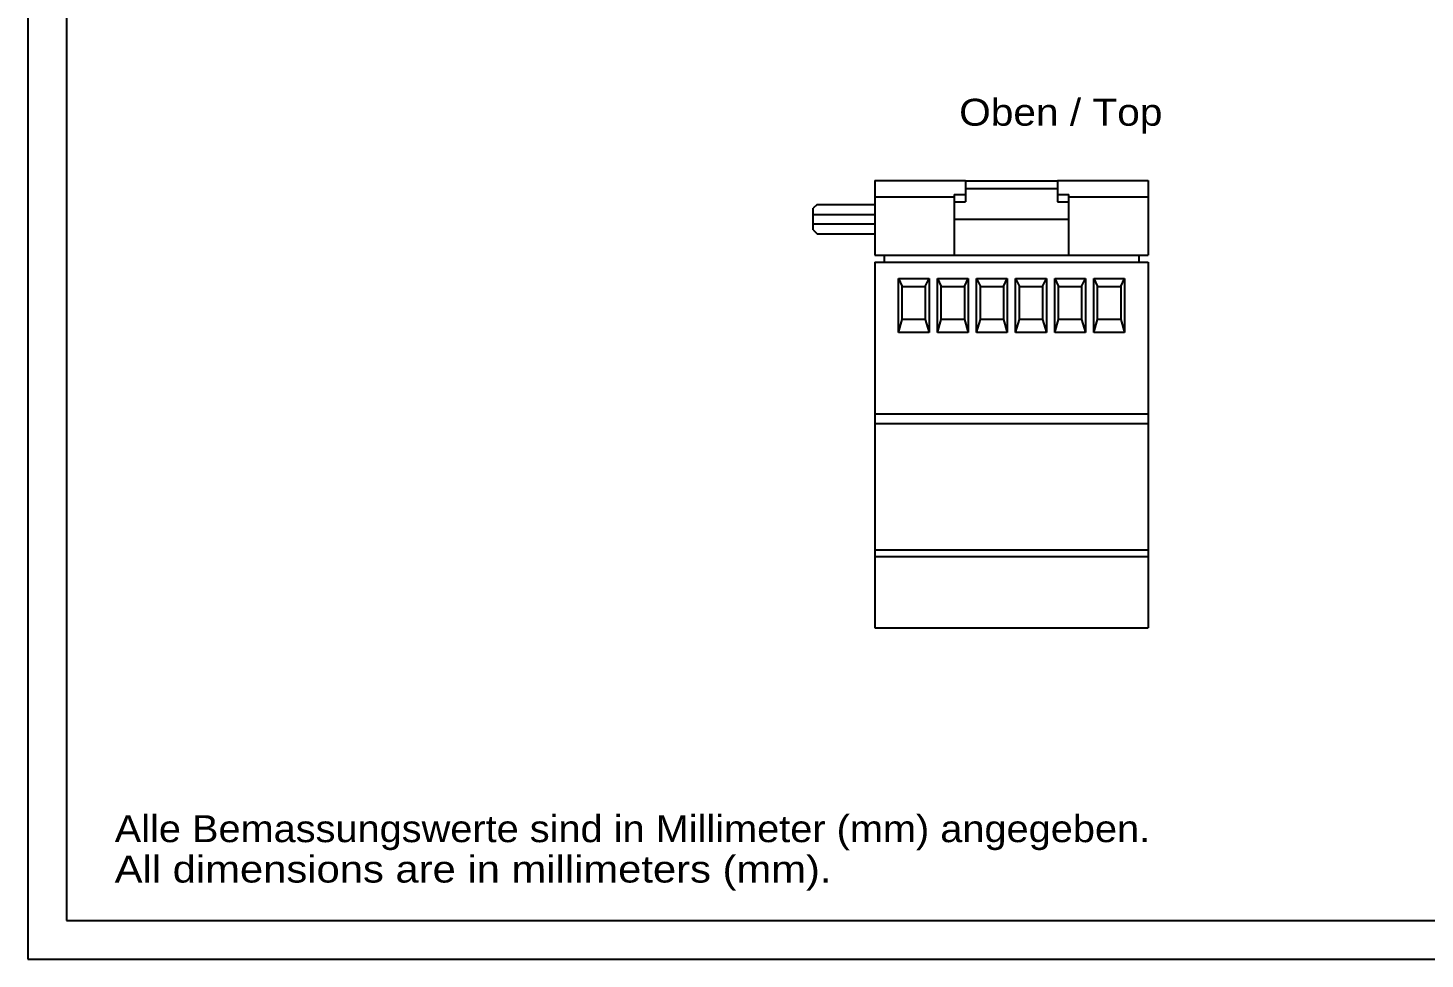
# Model space of a CAD drawing. Extents: x 0 to 420, y 0 to 297.
# Drawn here: x 0 to 181.6, y 0 to 121 of the extents above; entities that cross this region are included whole.
import ezdxf
from ezdxf.enums import TextEntityAlignment as Align

# ---------------------------------------------------------------- set-up
doc = ezdxf.new("R2010")
doc.units = 0
doc.header["$LTSCALE"] = 23.1
for name, color, linetype in [('13000_TOP', 7, 'CONTINUOUS'), ('13300_TOP_GERMAN_ENGLISH', 7, 'CONTINUOUS'), ('90000_FRAME', 7, 'CONTINUOUS'), ('91000_TIP', 7, 'CONTINUOUS')]:
    doc.layers.add(name, color=color, linetype=linetype)

msp = doc.modelspace()

# ---------------------------------------------------------------- linework, layer by layer
at = {"layer": '13000_TOP', "color": 7, "linetype": 'CONTINUOUS'}
for p, q in [((110.08, 101.162), (110.08, 91.462)), ((110.08, 101.162), (121.855, 101.162)), ((121.855, 101.162), (121.855, 98.412)), ((121.855, 101.112), (133.805, 101.112)), ((121.855, 100.112), (133.805, 100.112)), ((133.805, 101.162), (133.805, 98.412)), ((133.805, 101.162), (145.58, 101.162)), ((145.58, 101.162), (145.58, 91.462)), ((110.08, 99.054), (120.38, 99.054)), ((120.38, 99.335), (120.38, 91.462)), ((120.38, 99.335), (121.855, 99.335)), ((120.38, 98.412), (121.855, 98.412)), ((133.805, 99.335), (135.28, 99.335)), ((133.805, 98.412), (135.28, 98.412)), ((135.28, 91.462), (135.28, 99.335)), ((135.28, 99.054), (145.58, 99.054)), ((102.58, 98.054), (102.08, 97.554)), ((102.08, 94.754), (102.08, 97.554)), ((102.08, 96.754), (110.08, 96.754)), ((102.58, 98.054), (110.08, 98.054)), ((102.08, 95.554), (110.08, 95.554)), ((102.08, 94.754), (102.58, 94.254)), ((120.38, 96.159), (135.28, 96.159)), ((102.58, 94.254), (110.08, 94.254)), ((110.08, 91.462), (145.58, 91.462)), ((111.28, 91.462), (111.28, 90.562)), ((144.38, 91.462), (144.38, 90.562)), ((110.08, 90.562), (110.08, 43.04)), ((110.08, 90.562), (145.58, 90.562)), ((145.58, 90.562), (145.58, 43.04)), ((113.13, 88.412), (113.63, 87.412)), ((113.13, 81.412), (113.13, 88.412)), ((113.13, 88.412), (117.13, 88.412)), ((113.63, 83.112), (113.63, 87.412)), ((113.63, 87.412), (116.63, 87.412)), ((116.63, 87.412), (117.13, 88.412)), ((116.63, 87.412), (116.63, 83.112)), ((117.13, 88.412), (117.13, 81.412)), ((118.21, 88.412), (118.71, 87.412)), ((118.21, 81.412), (118.21, 88.412)), ((118.21, 88.412), (122.21, 88.412)), ((118.71, 83.112), (118.71, 87.412)), ((118.71, 87.412), (121.71, 87.412)), ((121.71, 87.412), (122.21, 88.412)), ((121.71, 87.412), (121.71, 83.112)), ((122.21, 88.412), (122.21, 81.412)), ((123.29, 88.412), (123.79, 87.412)), ((123.29, 81.412), (123.29, 88.412)), ((123.29, 88.412), (127.29, 88.412)), ((123.79, 83.112), (123.79, 87.412)), ((123.79, 87.412), (126.79, 87.412)), ((126.79, 87.412), (127.29, 88.412)), ((126.79, 87.412), (126.79, 83.112)), ((127.29, 88.412), (127.29, 81.412)), ((128.37, 88.412), (128.87, 87.412)), ((128.37, 81.412), (128.37, 88.412)), ((128.37, 88.412), (132.37, 88.412)), ((128.87, 83.112), (128.87, 87.412)), ((128.87, 87.412), (131.87, 87.412)), ((131.87, 87.412), (132.37, 88.412)), ((131.87, 87.412), (131.87, 83.112)), ((132.37, 88.412), (132.37, 81.412)), ((133.45, 88.412), (133.95, 87.412)), ((133.45, 81.412), (133.45, 88.412)), ((133.45, 88.412), (137.45, 88.412)), ((133.95, 83.112), (133.95, 87.412)), ((133.95, 87.412), (136.95, 87.412)), ((136.95, 87.412), (137.45, 88.412)), ((136.95, 87.412), (136.95, 83.112)), ((137.45, 88.412), (137.45, 81.412)), ((138.53, 88.412), (139.03, 87.412)), ((138.53, 81.412), (138.53, 88.412)), ((138.53, 88.412), (142.53, 88.412)), ((139.03, 83.112), (139.03, 87.412)), ((139.03, 87.412), (142.03, 87.412)), ((142.03, 87.412), (142.53, 88.412)), ((142.03, 87.412), (142.03, 83.112)), ((142.53, 88.412), (142.53, 81.412)), ((113.13, 81.412), (113.63, 83.112)), ((116.63, 83.112), (113.63, 83.112)), ((116.63, 83.112), (117.13, 81.412)), ((118.21, 81.412), (118.71, 83.112)), ((121.71, 83.112), (118.71, 83.112)), ((121.71, 83.112), (122.21, 81.412)), ((123.29, 81.412), (123.79, 83.112)), ((126.79, 83.112), (123.79, 83.112)), ((126.79, 83.112), (127.29, 81.412)), ((128.37, 81.412), (128.87, 83.112)), ((131.87, 83.112), (128.87, 83.112)), ((131.87, 83.112), (132.37, 81.412)), ((133.45, 81.412), (133.95, 83.112)), ((136.95, 83.112), (133.95, 83.112)), ((136.95, 83.112), (137.45, 81.412)), ((138.53, 81.412), (139.03, 83.112)), ((142.03, 83.112), (139.03, 83.112)), ((142.03, 83.112), (142.53, 81.412)), ((117.13, 81.412), (113.13, 81.412)), ((122.21, 81.412), (118.21, 81.412)), ((127.29, 81.412), (123.29, 81.412)), ((132.37, 81.412), (128.37, 81.412)), ((137.45, 81.412), (133.45, 81.412)), ((142.53, 81.412), (138.53, 81.412)), ((110.08, 70.845), (145.58, 70.845)), ((110.08, 69.609), (145.58, 69.609)), ((110.08, 53.17), (145.58, 53.17)), ((110.08, 52.292), (145.58, 52.292)), ((110.08, 43.04), (145.58, 43.04))]:
    msp.add_line(p, q, dxfattribs=at)
at = {"layer": '90000_FRAME', "color": 7, "linetype": 'CONTINUOUS'}
for p, q in [((0, 297), (0, 0)), ((5, 292), (5, 5)), ((5, 5), (415, 5)), ((0, 0), (420, 0))]:
    msp.add_line(p, q, dxfattribs=at)

# ---------------------------------------------------------------- texts
at = {"layer": '13300_TOP_GERMAN_ENGLISH', "color": 7, "linetype": 'CONTINUOUS'}
msp.add_text('Oben / Top', height=3.5, dxfattribs=at).set_placement((121.036, 108.287), (147.453, 108.287), align=Align.FIT)
at = {"layer": '91000_TIP', "color": 7, "linetype": 'CONTINUOUS'}
for s, p, p2 in [('Alle Bemassungswerte sind in Millimeter (mm) angegeben.', (11.276, 15.19), (145.859, 15.19)), ('All dimensions are in millimeters (mm).', (11.276, 9.94), (104.442, 9.94))]:
    msp.add_text(s, height=3.5, dxfattribs=at).set_placement(p, p2, align=Align.FIT)

doc.saveas('drawing.dxf')
